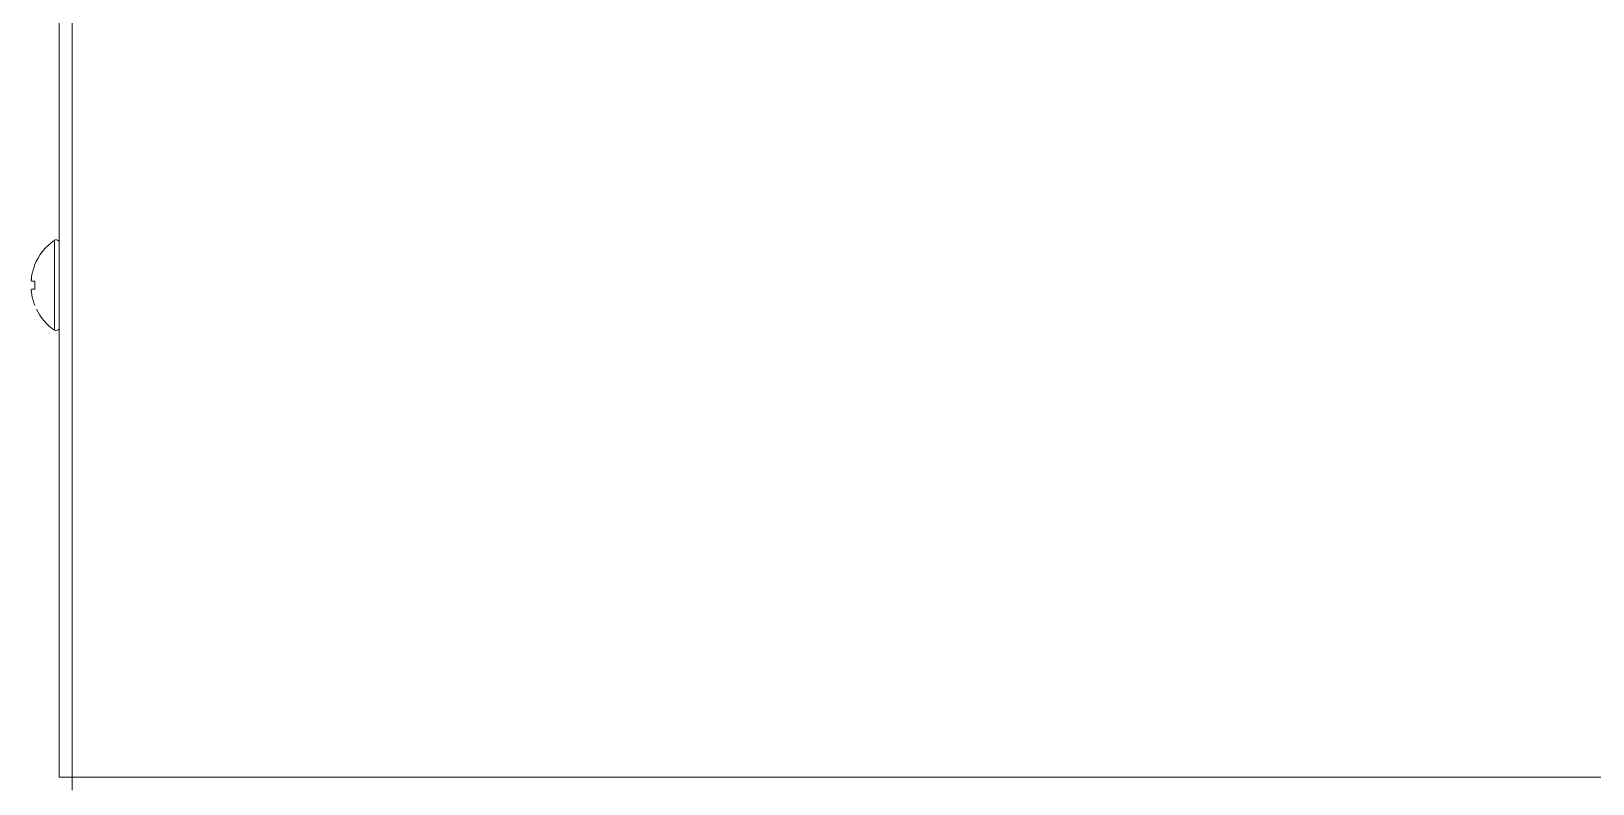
# Model space of a CAD drawing. Header units: millimetres. Extents: x 61566 to 667441, y 0 to 118800.
# Drawn here: x 435176.3 to 435330.9, y 44311.3 to 44385.8 of the extents above; entities that cross this region are included whole.
import ezdxf

# ---------------------------------------------------------------- set-up
doc = ezdxf.new("R2010")
doc.units = ezdxf.units.MM
doc.header["$LTSCALE"] = 200
doc.layers.add('LG-환기', color=2, linetype='Continuous')
doc.layers.add('환기유니트', color=6, linetype='Continuous')

# ---------------------------------------------------------------- blocks, each defined once
blk = doc.blocks.new('상업용 프리미엄환기 800~1000CMH')
at = {"layer": 'LG-환기', "color": 0, "linetype": 'Continuous', "lineweight": 18}
for p, q in [((1050.5, 989.05), (1050.5, 1262.56)), ((1051.8, 1261.26), (705.48, 1261.26)), ((1051.8, 1261.26), (1051.8, 989.05)), ((1052.27, 1217), (1052.27, 1208.11)), ((1054.23, 1210.59), (1054.23, 1210.63))]:
    blk.add_line(p, q, dxfattribs=at)
at = {"layer": 'LG-환기', "color": 0, "linetype": 'Continuous', "lineweight": 35}
blk.add_line((1050.53, 1261.26), (1050.5, 1261.28), dxfattribs=at)
at = {"layer": 'LG-환기', "color": 0, "linetype": 'Continuous', "lineweight": 18}
for centre, radius, start, end in [((1052.1, 1216.76), 0.3, 55.3987, 180), ((1049.2, 1212.56), 5.4, 26.0867, 55.3987), ((1049.2, 1212.56), 5.4, 304.6013, 338.604), ((1052.1, 1208.36), 0.3, 180, 304.6013)]:
    blk.add_arc(centre, radius, start, end, dxfattribs=at)
for points, knots in [([(1054.54, 1213.26), (1054.53, 1213.37), (1054.51, 1213.48), (1054.48, 1213.64), (1054.47, 1213.7), (1054.44, 1213.81), (1054.43, 1213.86), (1054.4, 1213.97), (1054.39, 1214.03), (1054.35, 1214.13), (1054.3, 1214.3), (1054.25, 1214.45), (1054.2, 1214.56)], [0, 0, 0, 0, 0.25, 0.25, 0.375, 0.375, 0.5, 0.5, 0.625, 0.625, 0.75, 1, 1, 1, 1]), ([(1054.2, 1212.96), (1054.29, 1212.96), (1054.36, 1212.96), (1054.43, 1212.96), (1054.44, 1212.96), (1054.47, 1212.96), (1054.48, 1212.96), (1054.51, 1212.96), (1054.53, 1212.96), (1054.54, 1212.96)], [0, 0, 0, 0, 0.5, 0.5, 0.625, 0.625, 0.75, 0.75, 1, 1, 1, 1]), ([(1054.54, 1212.16), (1054.51, 1212.16), (1054.47, 1212.16), (1054.39, 1212.16), (1054.36, 1212.16), (1054.3, 1212.16), (1054.28, 1212.16), (1054.25, 1212.16), (1054.23, 1212.16), (1054.2, 1212.16)], [0, 0, 0, 0, 0.5, 0.5, 0.75, 0.75, 0.875, 0.875, 1, 1, 1, 1]), ([(1054.54, 1212.96), (1054.55, 1212.96), (1054.55, 1212.96), (1054.55, 1212.96), (1054.55, 1212.97), (1054.55, 1212.97), (1054.55, 1212.98), (1054.56, 1212.99), (1054.56, 1213), (1054.56, 1213.01), (1054.56, 1213.02), (1054.56, 1213.03), (1054.56, 1213.04), (1054.56, 1213.06), (1054.56, 1213.07), (1054.56, 1213.1), (1054.56, 1213.11), (1054.56, 1213.12), (1054.56, 1213.14), (1054.55, 1213.16), (1054.55, 1213.18), (1054.55, 1213.19), (1054.55, 1213.22), (1054.55, 1213.24), (1054.54, 1213.26)], [0, 0, 0, 0, 0.125, 0.125, 0.1875, 0.1875, 0.25, 0.25, 0.375, 0.375, 0.4375, 0.4375, 0.5, 0.5, 0.625, 0.625, 0.6875, 0.6875, 0.75, 0.8125, 0.8125, 0.875, 0.875, 1, 1, 1, 1]), ([(1054.54, 1211.86), (1054.55, 1211.88), (1054.55, 1211.9), (1054.55, 1211.93), (1054.55, 1211.93), (1054.55, 1211.95), (1054.55, 1211.96), (1054.56, 1211.99), (1054.56, 1212.01), (1054.56, 1212.03), (1054.56, 1212.04), (1054.56, 1212.06), (1054.56, 1212.06), (1054.56, 1212.08), (1054.56, 1212.1), (1054.56, 1212.11), (1054.56, 1212.12), (1054.56, 1212.13), (1054.56, 1212.13), (1054.55, 1212.14), (1054.55, 1212.15), (1054.55, 1212.15), (1054.55, 1212.16), (1054.55, 1212.16), (1054.54, 1212.16)], [0, 0, 0, 0, 0.125, 0.125, 0.1875, 0.1875, 0.25, 0.25, 0.375, 0.375, 0.4375, 0.4375, 0.5, 0.5, 0.625, 0.625, 0.6875, 0.6875, 0.75, 0.8125, 0.8125, 0.875, 0.875, 1, 1, 1, 1]), ([(1054.23, 1210.63), (1054.27, 1210.72), (1054.3, 1210.82), (1054.35, 1210.98), (1054.37, 1211.03), (1054.4, 1211.13), (1054.41, 1211.18), (1054.48, 1211.44), (1054.52, 1211.65), (1054.54, 1211.86)], [0, 0, 0, 0, 0.25, 0.25, 0.375, 0.375, 0.5, 0.5, 1, 1, 1, 1])]:
    blk.add_open_spline(points, degree=3, knots=knots, dxfattribs=at)
for points in [[(1054.2, 1214.56), (1054.23, 1214.56), (1054.23, 1214.56), (1054.2, 1214.56)], [(1054.2, 1212.16), (1054.23, 1212.43), (1054.23, 1212.69), (1054.2, 1212.96)]]:
    blk.add_open_spline(points, degree=3, dxfattribs=at)

msp = doc.modelspace()

# ---------------------------------------------------------------- block references
at = {"layer": '환기유니트', "rotation": 180}
msp.add_blockref('상업용 프리미엄환기 800~1000CMH', (436230.89, 45573.23), dxfattribs=at)

doc.saveas('drawing.dxf')
